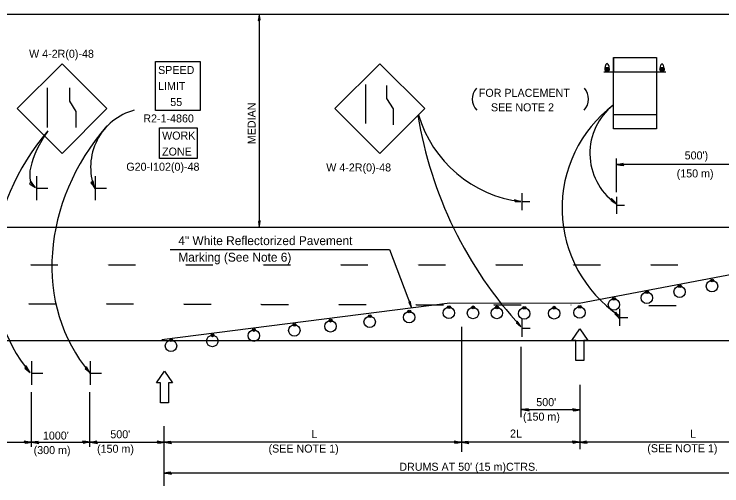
# Model space of a CAD drawing. Extents: x 108937 to 109617, y 88835 to 89275.
# Drawn here: x 109131.9 to 109344.1, y 89030.1 to 89171.5 of the extents above; entities that cross this region are included whole.
import ezdxf

# ---------------------------------------------------------------- set-up
doc = ezdxf.new("R2010")
doc.units = 0
for name, color, linetype in [('Design_EX_Roadway Dimensions', 7, 'Continuous'), ('Design_EX_Roadway Notes', 7, 'Continuous'), ('Design_PR_PMK CL Multilane', 7, 'Continuous'), ('Sheets_General Details', 7, 'Continuous')]:
    doc.layers.add(name, color=color, linetype=linetype)

msp = doc.modelspace()

# ---------------------------------------------------------------- linework, layer by layer
at = {"layer": 'Design_EX_Roadway Dimensions'}
for p, q in [((109205.38, 89171.51), (109205.38, 89107.7)), ((109312.54, 89118.11), (109312.54, 89128.23)), ((109388.24, 89126.44), (109312.54, 89126.44)), ((109266, 89077.81), (109266, 89040.29)), ((109283.94, 89050.7), (109283.94, 89071.76)), ((109301.48, 89060.43), (109301.48, 89041.13)), ((109137.1, 89041.79), (109137.1, 89058.18)), ((109154.6, 89041.79), (109154.6, 89058.18)), ((109301.48, 89052.9), (109284.08, 89052.9)), ((109176.89, 89030.13), (109176.89, 89048.02)), ((109119.1, 89043.2), (109137.1, 89043.2)), ((109137.1, 89043.2), (109177.02, 89043.2)), ((109403.75, 89043.2), (109177.02, 89043.2)), ((109477.6, 89033.93), (109176.89, 89033.93))]:
    msp.add_line(p, q, dxfattribs=at)
for points in [[(109205.35, 89169.76), (109205.62, 89169.82), (109205.5, 89170.56), (109205.38, 89171.51), (109205.24, 89170.5), (109205.08, 89169.61), (109205.35, 89169.76), (109205.53, 89169.84), (109205.38, 89170.87), (109205.18, 89169.74), (109205.4, 89169.91), (109205.37, 89170.38), (109205.3, 89169.93)], [(109314.55, 89126.42), (109314.48, 89126.71), (109313.63, 89126.58), (109312.54, 89126.44), (109313.71, 89126.29), (109314.73, 89126.11), (109314.55, 89126.42), (109314.46, 89126.61), (109313.28, 89126.44), (109314.57, 89126.22), (109314.38, 89126.47), (109313.83, 89126.44), (109314.35, 89126.36)], [(109205.4, 89109.44), (109205.14, 89109.39), (109205.26, 89108.65), (109205.38, 89107.7), (109205.52, 89108.71), (109205.68, 89109.6), (109205.4, 89109.44), (109205.23, 89109.37), (109205.38, 89108.33), (109205.58, 89109.46), (109205.36, 89109.3), (109205.39, 89108.82), (109205.46, 89109.28)], [(109286.1, 89052.96), (109286.03, 89053.26), (109285.18, 89053.13), (109284.09, 89052.99), (109285.26, 89052.83), (109286.27, 89052.65), (109286.1, 89052.96), (109286.01, 89053.16), (109284.82, 89052.99), (109286.12, 89052.76), (109285.93, 89053.02), (109285.38, 89052.98), (109285.9, 89052.9)], [(109299.48, 89052.93), (109299.55, 89052.63), (109300.39, 89052.76), (109301.48, 89052.9), (109300.32, 89053.06), (109299.3, 89053.24), (109299.48, 89052.93), (109299.57, 89052.73), (109300.75, 89052.9), (109299.46, 89053.12), (109299.65, 89052.87), (109300.2, 89052.91), (109299.67, 89052.99)], [(109135.09, 89043.23), (109135.16, 89042.93), (109136.01, 89043.07), (109137.1, 89043.2), (109135.93, 89043.36), (109134.91, 89043.54), (109135.09, 89043.23), (109135.18, 89043.04), (109136.36, 89043.2), (109135.07, 89043.43), (109135.26, 89043.18), (109135.81, 89043.21), (109135.28, 89043.29)], [(109139.1, 89043.17), (109139.03, 89043.47), (109138.18, 89043.34), (109137.1, 89043.2), (109138.26, 89043.04), (109139.28, 89042.87), (109139.1, 89043.17), (109139.01, 89043.37), (109137.83, 89043.2), (109139.12, 89042.98), (109138.93, 89043.23), (109138.39, 89043.2), (109138.91, 89043.12)], [(109152.57, 89043.25), (109152.64, 89042.95), (109153.49, 89043.08), (109154.58, 89043.22), (109153.41, 89043.38), (109152.4, 89043.56), (109152.57, 89043.25), (109152.66, 89043.05), (109153.84, 89043.22), (109152.55, 89043.45), (109152.74, 89043.19), (109153.29, 89043.23), (109152.76, 89043.31)], [(109156.63, 89043.18), (109156.57, 89043.48), (109155.72, 89043.35), (109154.63, 89043.21), (109155.79, 89043.05), (109156.81, 89042.87), (109156.63, 89043.18), (109156.54, 89043.38), (109155.36, 89043.21), (109156.65, 89042.98), (109156.46, 89043.24), (109155.92, 89043.2), (109156.44, 89043.12)], [(109174.89, 89043.23), (109174.96, 89042.93), (109175.81, 89043.06), (109176.9, 89043.2), (109175.74, 89043.36), (109174.72, 89043.54), (109174.89, 89043.23), (109174.99, 89043.03), (109176.17, 89043.2), (109174.87, 89043.43), (109175.06, 89043.18), (109175.61, 89043.21), (109175.09, 89043.29)], [(109178.9, 89043.16), (109178.83, 89043.46), (109177.99, 89043.33), (109176.89, 89043.19), (109178.06, 89043.03), (109179.07, 89042.85), (109178.9, 89043.16), (109178.81, 89043.36), (109177.63, 89043.19), (109178.92, 89042.96), (109178.73, 89043.21), (109178.18, 89043.18), (109178.71, 89043.1)], [(109263.97, 89043.22), (109264.04, 89042.92), (109264.88, 89043.05), (109265.98, 89043.19), (109264.81, 89043.35), (109263.79, 89043.53), (109263.97, 89043.22), (109264.06, 89043.02), (109265.24, 89043.19), (109263.95, 89043.42), (109264.14, 89043.17), (109264.69, 89043.2), (109264.16, 89043.28)], [(109268.04, 89043.17), (109267.97, 89043.46), (109267.12, 89043.34), (109266.03, 89043.2), (109267.19, 89043.04), (109268.21, 89042.86), (109268.04, 89043.17), (109267.95, 89043.36), (109266.76, 89043.19), (109268.06, 89042.97), (109267.87, 89043.22), (109267.32, 89043.19), (109267.84, 89043.11)], [(109299.39, 89043.25), (109299.46, 89042.95), (109300.3, 89043.08), (109301.39, 89043.22), (109300.23, 89043.38), (109299.21, 89043.56), (109299.39, 89043.25), (109299.48, 89043.05), (109300.66, 89043.22), (109299.37, 89043.45), (109299.56, 89043.2), (109300.1, 89043.23), (109299.58, 89043.31)], [(109303.5, 89043.19), (109303.43, 89043.49), (109302.59, 89043.36), (109301.5, 89043.22), (109302.66, 89043.06), (109303.68, 89042.88), (109303.5, 89043.19), (109303.41, 89043.39), (109302.23, 89043.22), (109303.52, 89042.99), (109303.33, 89043.25), (109302.79, 89043.21), (109303.31, 89043.13)], [(109178.87, 89033.91), (109178.8, 89034.21), (109177.96, 89034.08), (109176.87, 89033.94), (109178.03, 89033.78), (109179.05, 89033.6), (109178.87, 89033.91), (109178.78, 89034.1), (109177.6, 89033.94), (109178.89, 89033.71), (109178.7, 89033.96), (109178.16, 89033.93), (109178.68, 89033.85)]]:
    msp.add_lwpolyline(points, dxfattribs=at)
at = {"layer": 'Design_EX_Roadway Notes'}
for p, q in [((109132.75, 89143.19), (109146.22, 89156.66)), ((109146.22, 89156.66), (109159.69, 89143.19)), ((109228.07, 89143.19), (109241.54, 89156.66)), ((109241.54, 89156.66), (109255.01, 89143.19)), ((109311.61, 89158.54), (109311.61, 89154.25)), ((109308.75, 89154.25), (109327.32, 89154.25)), ((109237.34, 89138.78), (109237.34, 89150.46)), ((109243.62, 89146.19), (109243.62, 89150.16)), ((109141.87, 89137.54), (109141.87, 89149.4)), ((109148.54, 89145.43), (109148.54, 89149.4)), ((109245.6, 89143.12), (109243.62, 89146.19)), ((109150.51, 89142.37), (109148.53, 89145.43)), ((109146.22, 89129.72), (109132.75, 89143.19)), ((109159.69, 89143.19), (109146.22, 89129.72)), ((109150.51, 89137.54), (109150.51, 89142.37)), ((109241.54, 89129.72), (109228.07, 89143.19)), ((109255.01, 89143.19), (109241.54, 89129.72)), ((109245.59, 89138.29), (109245.59, 89143.13)), ((109311.61, 89141.39), (109324.47, 89141.39)), ((109138.54, 89122.94), (109138.54, 89115.77)), ((109156.11, 89122.94), (109156.11, 89115.77)), ((109138.54, 89119.36), (109141.98, 89119.36)), ((109156.11, 89119.36), (109159.55, 89119.36)), ((109284.09, 89117.88), (109284.09, 89112.76)), ((109312.47, 89116.77), (109312.47, 89111.65)), ((109284.09, 89115.32), (109286.54, 89115.32)), ((109312.47, 89114.21), (109314.93, 89114.21)), ((109313.42, 89083.18), (109313.42, 89078.06)), ((109313.42, 89080.62), (109315.88, 89080.62)), ((109284.16, 89079.95), (109284.16, 89074.83)), ((109284.16, 89077.39), (109286.62, 89077.39)), ((109137.07, 89067.53), (109137.07, 89060.36)), ((109154.65, 89067.53), (109154.65, 89060.36)), ((109137.07, 89063.95), (109140.51, 89063.95)), ((109154.65, 89063.95), (109158.08, 89063.95))]:
    msp.add_line(p, q, dxfattribs=at)
for points in [[(109174.27, 89157.34), (109187.62, 89157.34), (109187.62, 89142.61), (109174.27, 89142.61)], [(109311.61, 89137.1), (109311.61, 89158.54), (109324.47, 89158.54), (109324.47, 89137.1)], [(109175.45, 89137.46), (109186.7, 89137.46), (109186.7, 89128.26), (109175.45, 89128.26)], [(109136.85, 89121.41), (109136.7, 89120.96), (109136.48, 89120.59), (109137.27, 89120.15), (109138.26, 89119.54), (109137.49, 89120.51)], [(109155.57, 89121.56), (109155.24, 89121.21), (109154.88, 89120.98), (109155.41, 89120.24), (109156.06, 89119.28), (109155.76, 89120.48)], [(109300.29, 89067.71), (109300.29, 89073.74), (109299.1, 89073.74), (109301.48, 89077.24), (109303.86, 89073.74), (109302.67, 89073.74), (109302.67, 89067.71)], [(109135.51, 89066.14), (109135.29, 89065.71), (109135.02, 89065.39), (109135.73, 89064.83), (109136.62, 89064.08), (109136, 89065.16)], [(109175.78, 89055.01), (109175.78, 89061.04), (109174.59, 89061.04), (109176.97, 89064.53), (109179.35, 89061.04), (109178.16, 89061.04), (109178.16, 89055.01)]]:
    msp.add_lwpolyline(points, close=True, dxfattribs=at)
for points in [[(109309.81, 89154.28), (109309.59, 89154.28), (109309.43, 89154.33), (109309.3, 89154.4), (109309.2, 89154.5), (109309.09, 89154.7), (109309.07, 89154.78), (109309.06, 89154.93), (109309.08, 89155.09), (109309.14, 89155.22), (109309.29, 89155.41), (109309.4, 89155.48), (109309.59, 89155.54), (109309.79, 89155.54), (109309.98, 89155.48), (109310.16, 89155.36), (109310.27, 89155.2), (109310.33, 89155.03), (109310.33, 89154.85), (109310.3, 89154.68), (109310.21, 89154.52), (109310.08, 89154.39), (109309.97, 89154.33), (109309.81, 89154.29), (109309.56, 89154.31), (109309.42, 89154.38), (109309.24, 89154.5), (109309.12, 89154.68), (109309.08, 89154.91), (109309.12, 89155.11), (109309.23, 89155.28), (109309.42, 89155.45), (109309.6, 89155.52), (109309.82, 89155.49), (109310.06, 89155.4), (109310.23, 89155.21), (109310.31, 89154.92), (109310.24, 89154.63), (109310.11, 89154.47), (109309.91, 89154.33), (109309.57, 89154.37), (109309.36, 89154.48), (109309.2, 89154.67), (109309.16, 89154.98), (109309.29, 89155.26), (109309.46, 89155.41), (109309.74, 89155.43), (109309.93, 89155.4), (109310.12, 89155.26), (109310.24, 89155.04), (109310.27, 89154.83), (109310.17, 89154.59), (109310, 89154.43), (109309.74, 89154.39), (109309.49, 89154.45), (109309.34, 89154.6), (109309.24, 89154.76), (109309.24, 89155.03), (109309.38, 89155.28), (109309.63, 89155.38), (109309.96, 89155.31), (109310.11, 89155.12), (109310.23, 89154.89), (109310.15, 89154.64), (109309.99, 89154.48), (109309.73, 89154.42), (109309.51, 89154.48), (109309.34, 89154.68), (109309.28, 89154.93), (109309.41, 89155.2), (109309.65, 89155.33), (109309.87, 89155.28), (109310.05, 89155.1), (109310.16, 89154.88), (109310.12, 89154.67), (109309.97, 89154.53), (109309.76, 89154.46), (109309.58, 89154.52), (109309.42, 89154.67), (109309.35, 89154.88), (109309.4, 89155.09), (109309.53, 89155.21), (109309.73, 89155.26), (109309.97, 89155.13), (109310.06, 89154.96), (109310.09, 89154.77), (109310.01, 89154.65), (109309.81, 89154.51), (109309.6, 89154.56), (109309.45, 89154.74), (109309.42, 89154.96), (109309.49, 89155.12), (109309.65, 89155.21), (109309.79, 89155.18), (109309.92, 89155.09), (109310.01, 89154.91), (109310.01, 89154.75), (109309.9, 89154.63), (109309.72, 89154.59), (109309.57, 89154.67), (109309.5, 89154.84)], [(109309.5, 89154.84), (109309.48, 89154.92), (109309.53, 89155.04), (109309.63, 89155.13), (109309.87, 89155.05), (109309.92, 89154.94), (109309.96, 89154.75), (109309.81, 89154.66), (109309.65, 89154.68), (109309.56, 89154.85), (109309.6, 89155.01), (109309.77, 89155.02), (109309.87, 89154.9), (109309.88, 89154.77), (109309.74, 89154.73), (109309.63, 89154.85), (109309.67, 89154.97), (109309.78, 89154.93), (109309.83, 89154.85), (109309.82, 89154.79), (109309.77, 89154.78), (109309.7, 89154.84), (109309.68, 89154.9), (109309.73, 89154.88), (109309.79, 89154.82), (109309.81, 89154.85), (109309.7, 89154.92)], [(109326.29, 89154.31), (109326.07, 89154.31), (109325.92, 89154.35), (109325.79, 89154.43), (109325.68, 89154.53), (109325.58, 89154.72), (109325.55, 89154.81), (109325.54, 89154.96), (109325.56, 89155.11), (109325.62, 89155.25), (109325.78, 89155.44), (109325.89, 89155.51), (109326.07, 89155.57), (109326.27, 89155.57), (109326.46, 89155.51), (109326.64, 89155.38), (109326.75, 89155.23), (109326.81, 89155.06), (109326.82, 89154.87), (109326.78, 89154.71), (109326.7, 89154.54), (109326.57, 89154.42), (109326.45, 89154.35), (109326.29, 89154.31), (109326.05, 89154.34), (109325.9, 89154.41), (109325.73, 89154.53), (109325.61, 89154.71), (109325.57, 89154.93), (109325.61, 89155.14), (109325.71, 89155.31), (109325.9, 89155.48), (109326.09, 89155.55), (109326.31, 89155.52), (109326.54, 89155.43), (109326.71, 89155.23), (109326.8, 89154.95), (109326.72, 89154.66), (109326.6, 89154.5), (109326.39, 89154.36), (109326.05, 89154.39), (109325.85, 89154.51), (109325.68, 89154.7), (109325.64, 89155.01), (109325.78, 89155.29), (109325.94, 89155.44), (109326.22, 89155.46), (109326.42, 89155.42), (109326.61, 89155.28), (109326.72, 89155.07), (109326.75, 89154.85), (109326.66, 89154.61), (109326.49, 89154.46), (109326.23, 89154.41), (109325.98, 89154.48), (109325.83, 89154.63), (109325.72, 89154.79), (109325.72, 89155.06), (109325.87, 89155.3), (109326.11, 89155.41), (109326.44, 89155.34), (109326.59, 89155.15), (109326.71, 89154.91), (109326.63, 89154.67), (109326.47, 89154.51), (109326.21, 89154.45), (109325.99, 89154.51), (109325.82, 89154.71), (109325.76, 89154.96), (109325.89, 89155.23), (109326.13, 89155.36), (109326.35, 89155.3), (109326.53, 89155.13), (109326.64, 89154.9), (109326.6, 89154.69), (109326.46, 89154.56), (109326.24, 89154.49), (109326.07, 89154.55), (109325.9, 89154.7), (109325.84, 89154.91), (109325.89, 89155.11), (109326.01, 89155.24), (109326.21, 89155.29), (109326.46, 89155.15), (109326.54, 89154.99), (109326.57, 89154.8), (109326.49, 89154.68), (109326.29, 89154.54), (109326.08, 89154.59), (109325.93, 89154.76), (109325.9, 89154.98), (109325.97, 89155.15), (109326.13, 89155.24), (109326.27, 89155.21), (109326.4, 89155.12), (109326.49, 89154.94), (109326.5, 89154.78), (109326.38, 89154.66), (109326.2, 89154.62), (109326.06, 89154.7), (109325.99, 89154.87)], [(109325.99, 89154.87), (109325.97, 89154.95), (109326.01, 89155.07), (109326.12, 89155.15), (109326.35, 89155.08), (109326.4, 89154.97), (109326.44, 89154.78), (109326.3, 89154.69), (109326.13, 89154.71), (109326.04, 89154.88), (109326.09, 89155.03), (109326.25, 89155.05), (109326.35, 89154.92), (109326.37, 89154.8), (109326.23, 89154.76), (109326.11, 89154.88), (109326.15, 89155), (109326.26, 89154.96), (109326.32, 89154.87), (109326.31, 89154.82), (109326.25, 89154.81), (109326.19, 89154.86), (109326.16, 89154.93), (109326.21, 89154.91), (109326.28, 89154.85), (109326.29, 89154.88), (109326.19, 89154.95)], [(109310.93, 89115.93), (109310.8, 89115.66), (109311.54, 89115.23), (109312.48, 89114.65), (109311.67, 89115.51), (109310.99, 89116.29), (109310.93, 89115.93), (109310.88, 89115.72), (109311.9, 89115.11), (109311.04, 89116.1), (109311.03, 89115.78), (109311.48, 89115.47), (109311.12, 89115.86)], [(109282.05, 89115.58), (109282.08, 89115.32), (109282.83, 89115.34), (109283.78, 89115.34), (109282.79, 89115.6), (109281.93, 89115.87), (109282.05, 89115.58), (109282.11, 89115.4), (109283.15, 89115.42), (109282.06, 89115.76), (109282.19, 89115.51), (109282.67, 89115.49), (109282.22, 89115.61)], [(109178.68, 89101.01), (109244.4, 89101.01), (109251.03, 89083.62)], [(109176.18, 89074), (109262.51, 89084.98), (109301.28, 89084.86), (109301.28, 89084.86), (109367.19, 89097.42)], [(109250.43, 89085.27), (109250.21, 89085.12), (109250.57, 89084.47), (109251.03, 89083.62), (109250.8, 89084.62), (109250.62, 89085.51), (109250.43, 89085.27), (109250.29, 89085.13), (109250.8, 89084.22), (109250.59, 89085.34), (109250.44, 89085.11), (109250.63, 89084.68), (109250.54, 89085.13)], [(109312.17, 89081.9), (109311.97, 89081.66), (109312.59, 89081.07), (109313.36, 89080.28), (109312.78, 89081.3), (109312.31, 89082.23), (109312.17, 89081.9), (109312.07, 89081.71), (109312.92, 89080.87), (109312.32, 89082.03), (109312.23, 89081.73), (109312.59, 89081.32), (109312.33, 89081.78)], [(109282.63, 89079.23), (109282.48, 89079.01), (109283.06, 89078.54), (109283.8, 89077.92), (109283.21, 89078.76), (109282.72, 89079.52), (109282.63, 89079.23), (109282.55, 89079.05), (109283.36, 89078.39), (109282.74, 89079.36), (109282.69, 89079.08), (109283.04, 89078.76), (109282.78, 89079.14)], [(109153.4, 89065.51), (109153.21, 89065.27), (109153.84, 89064.69), (109154.62, 89063.92), (109154.03, 89064.93), (109153.53, 89065.84), (109153.4, 89065.51), (109153.3, 89065.31), (109154.17, 89064.5), (109153.54, 89065.65), (109153.46, 89065.34), (109153.83, 89064.94), (109153.57, 89065.4)]]:
    msp.add_lwpolyline(points, dxfattribs=at)
for centre, radius in [((109341.14, 89089.97), 1.71), ((109341.17, 89091.67), 0.416), ((109341.17, 89091.67), 0.339), ((109341.17, 89091.67), 0.266), ((109341.17, 89091.67), 0.203), ((109341.17, 89091.67), 0.14), ((109341.17, 89091.67), 0.0818), ((109321.64, 89088.18), 0.416), ((109331.43, 89088.27), 1.71), ((109331.46, 89089.97), 0.416), ((109331.46, 89089.97), 0.339), ((109331.46, 89089.97), 0.266), ((109331.46, 89089.97), 0.203), ((109331.46, 89089.97), 0.14), ((109331.46, 89089.97), 0.0818), ((109311.77, 89086.16), 0.416), ((109311.77, 89086.16), 0.339), ((109321.61, 89086.48), 1.71), ((109321.64, 89088.18), 0.339), ((109321.64, 89088.18), 0.266), ((109321.64, 89088.18), 0.203), ((109321.64, 89088.18), 0.14), ((109321.64, 89088.18), 0.0818), ((109311.74, 89084.46), 1.71), ((109311.77, 89086.16), 0.266), ((109311.77, 89086.16), 0.203), ((109311.77, 89086.16), 0.14), ((109311.77, 89086.16), 0.0818), ((109250.33, 89080.66), 1.71), ((109250.36, 89082.36), 0.416), ((109250.36, 89082.36), 0.339), ((109250.36, 89082.36), 0.266), ((109250.36, 89082.36), 0.203), ((109250.36, 89082.36), 0.14), ((109250.36, 89082.36), 0.0818), ((109262.24, 89081.97), 1.71), ((109262.27, 89083.67), 0.416), ((109262.27, 89083.67), 0.339), ((109262.27, 89083.67), 0.266), ((109262.27, 89083.67), 0.203), ((109262.27, 89083.67), 0.14), ((109262.27, 89083.67), 0.0818), ((109269.46, 89081.92), 1.71), ((109269.49, 89083.62), 0.416), ((109269.49, 89083.62), 0.339), ((109269.49, 89083.62), 0.266), ((109269.49, 89083.62), 0.203), ((109269.49, 89083.62), 0.14), ((109269.49, 89083.62), 0.0818), ((109276.63, 89081.92), 1.71), ((109276.66, 89083.62), 0.416), ((109276.66, 89083.62), 0.339), ((109276.66, 89083.62), 0.266), ((109276.66, 89083.62), 0.203), ((109276.66, 89083.62), 0.14), ((109276.66, 89083.62), 0.0818), ((109284.82, 89081.77), 1.71), ((109284.85, 89083.47), 0.416), ((109284.85, 89083.47), 0.339), ((109284.85, 89083.47), 0.266), ((109284.85, 89083.47), 0.203), ((109284.85, 89083.47), 0.14), ((109284.85, 89083.47), 0.0818), ((109293.79, 89081.82), 1.71), ((109293.81, 89083.52), 0.416), ((109293.81, 89083.52), 0.339), ((109293.81, 89083.52), 0.266), ((109293.81, 89083.52), 0.203), ((109293.81, 89083.52), 0.14), ((109293.81, 89083.52), 0.0818), ((109301.43, 89082.07), 1.71), ((109301.46, 89083.77), 0.416), ((109301.46, 89083.77), 0.339), ((109301.46, 89083.77), 0.266), ((109301.46, 89083.77), 0.203), ((109301.46, 89083.77), 0.14), ((109301.46, 89083.77), 0.0818), ((109238.49, 89079.26), 1.71), ((109238.52, 89080.96), 0.416), ((109238.52, 89080.96), 0.339), ((109238.52, 89080.96), 0.266), ((109238.52, 89080.96), 0.203), ((109238.52, 89080.96), 0.14), ((109238.52, 89080.96), 0.0818), ((109215.89, 89076.71), 1.71), ((109215.92, 89078.41), 0.416), ((109215.92, 89078.41), 0.339), ((109215.92, 89078.41), 0.266), ((109215.92, 89078.41), 0.203), ((109215.92, 89078.41), 0.14), ((109215.92, 89078.41), 0.0818), ((109226.74, 89077.95), 1.71), ((109226.77, 89079.65), 0.416), ((109226.77, 89079.65), 0.339), ((109226.77, 89079.65), 0.266), ((109226.77, 89079.65), 0.203), ((109226.77, 89079.65), 0.14), ((109226.77, 89079.65), 0.0818), ((109203.73, 89075.15), 1.71), ((109203.76, 89076.85), 0.416), ((109203.76, 89076.85), 0.339), ((109203.76, 89076.85), 0.266), ((109203.76, 89076.85), 0.203), ((109203.76, 89076.85), 0.14), ((109203.76, 89076.85), 0.0818), ((109178.9, 89072.07), 1.71), ((109178.92, 89073.77), 0.416), ((109178.92, 89073.77), 0.339), ((109178.92, 89073.77), 0.266), ((109178.92, 89073.77), 0.203), ((109178.92, 89073.77), 0.14), ((109178.92, 89073.77), 0.0818), ((109191.3, 89073.55), 1.71), ((109191.33, 89075.25), 0.416), ((109191.33, 89075.25), 0.339), ((109191.33, 89075.25), 0.266), ((109191.33, 89075.25), 0.203), ((109191.33, 89075.25), 0.14), ((109191.33, 89075.25), 0.0818)]:
    msp.add_circle(centre, radius, dxfattribs=at)
for centre, radius, start, end in [((109274.12, 89146.05), 4.87, 137.8783, 223.6532), ((109299.25, 89146.08), 4.87, 316.3468, 42.1217), ((109334.9, 89113.35), 38.73, 127.0927, 235.9871), ((109322.88, 89129.79), 18.37, 128.1092, 233.6997), ((109172.45, 89125.67), 17.65, 104.925, 200.7888), ((109373.35, 89160.71), 121.95, 189.2089, 222.753), ((109288.29, 89151.7), 36.64, 196.5103, 262.9282)]:
    msp.add_arc(centre, radius, start, end, dxfattribs=at)
for centre, major_axis, ratio, start_param, end_param in [((109309.68, 89154.88), (0, -1.8), 0.373908, 1.570796, 4.712389), ((109326.16, 89154.81), (0, -1.8), 0.373908, 1.570796, 4.712389), ((109202.55, 89104.46), (-48.11, -40.38), 0.861485, 4.892499, 6.283185), ((109184.72, 89104.46), (-48.11, -40.38), 0.844351, 4.90626, 6.283185), ((109146.08, 89132.01), (-8.2, -12.26), 0.400776, 4.62714, 6.360104)]:
    msp.add_ellipse(centre, major_axis=major_axis, ratio=ratio, start_param=start_param, end_param=end_param, dxfattribs=at)
at = {"layer": 'Design_PR_PMK CL Multilane'}
for p, q in [((109136.73, 89096.41), (109136.76, 89096.41)), ((109136.88, 89096.41), (109145.01, 89096.41)), ((109159.97, 89096.41), (109160, 89096.41)), ((109160.12, 89096.41), (109168.25, 89096.41)), ((109183.21, 89096.41), (109183.24, 89096.41)), ((109183.36, 89096.41), (109191.49, 89096.41)), ((109206.45, 89096.41), (109206.48, 89096.41)), ((109206.6, 89096.41), (109214.73, 89096.41)), ((109229.69, 89096.41), (109229.72, 89096.41)), ((109229.84, 89096.41), (109237.97, 89096.41)), ((109252.93, 89096.41), (109252.96, 89096.41)), ((109253.08, 89096.41), (109261.21, 89096.41)), ((109276.18, 89096.41), (109276.2, 89096.41)), ((109276.32, 89096.41), (109284.46, 89096.41)), ((109299.42, 89096.41), (109299.44, 89096.41)), ((109299.56, 89096.41), (109307.7, 89096.41)), ((109322.66, 89096.41), (109322.68, 89096.41)), ((109322.8, 89096.41), (109330.94, 89096.41)), ((109136.17, 89084.76), (109136.19, 89084.76)), ((109136.31, 89084.7), (109144.44, 89084.7)), ((109159.41, 89084.7), (109159.43, 89084.7)), ((109159.55, 89084.64), (109167.68, 89084.64)), ((109182.65, 89084.64), (109182.67, 89084.64)), ((109182.79, 89084.58), (109190.93, 89084.58)), ((109205.89, 89084.58), (109205.92, 89084.58)), ((109206.03, 89084.52), (109214.17, 89084.52)), ((109229.13, 89084.52), (109229.16, 89084.52)), ((109229.27, 89084.46), (109237.41, 89084.46)), ((109252.37, 89084.46), (109252.4, 89084.46)), ((109252.51, 89084.4), (109260.65, 89084.4)), ((109275.61, 89084.4), (109275.64, 89084.4)), ((109275.76, 89084.35), (109283.89, 89084.35)), ((109298.85, 89084.35), (109298.88, 89084.35)), ((109322.24, 89084.23), (109330.37, 89084.23))]:
    msp.add_line(p, q, dxfattribs=at)
at = {"layer": 'Sheets_General Details'}
for p, q in [((109070.7, 89171.51), (109522.97, 89171.51)), ((108993.14, 89107.7), (109522.97, 89107.7)), ((108993.14, 89073.7), (109523.28, 89073.7))]:
    msp.add_line(p, q, dxfattribs=at)

# ---------------------------------------------------------------- texts
at = {"layer": 'Design_EX_Roadway Dimensions'}
msp.add_text('MEDIAN', height=2.4, rotation=90, dxfattribs=at).set_placement((109204.28, 89132.53))
for s, p in [("500')", (109332.95, 89127.97)), ('(150 m)', (109330.55, 89122.57)), ("500'", (109288.45, 89054.02)), ('(150 m)', (109284.47, 89049.67)), ("1000'", (109140.49, 89044)), ("500'", (109160.71, 89044.39)), ('L', (109220.98, 89044.45)), ('2L', (109280.57, 89044.61)), ('L', (109334.57, 89044.55)), ('(300 m)', (109137.71, 89039.65)), ('(150 m)', (109156.73, 89040.04)), ('(SEE NOTE 1)', (109208.15, 89040.1)), ('(SEE NOTE 1)', (109321.74, 89040.2)), ("DRUMS AT 50' (15 m)CTRS.", (109247.37, 89034.65))]:
    msp.add_text(s, height=2.4, dxfattribs=at).set_placement(p)
at = {"layer": 'Design_EX_Roadway Notes'}
for s, height, p in [('W 4-2R(0)-48', 2.4, (109136.34, 89158.44)), ('SPEED', 2.4, (109175.03, 89153.58)), ('LIMIT', 2.4, (109175.02, 89148.78)), ('FOR PLACEMENT', 2.4, (109271.22, 89146.73)), ('55', 2.4, (109178.68, 89143.98)), ('SEE NOTE 2', 2.4, (109274.85, 89142.38)), ('R2-1-4860', 2.4, (109170.6, 89139.06)), ('WORK', 2.4, (109176.23, 89133.92)), ('ZONE', 2.4, (109176.23, 89129.12)), ('G20-I102(0)-48', 2.4, (109165.5, 89124.58)), ('W 4-2R(0)-48', 2.4, (109225.46, 89124.36)), ('4" White Reflectorized Pavement', 2.667, (109181.1, 89102.29)), ('Marking (See Note 6)', 2.667, (109181.1, 89097.33))]:
    msp.add_text(s, height=height, dxfattribs=at).set_placement(p)

doc.saveas('drawing.dxf')
